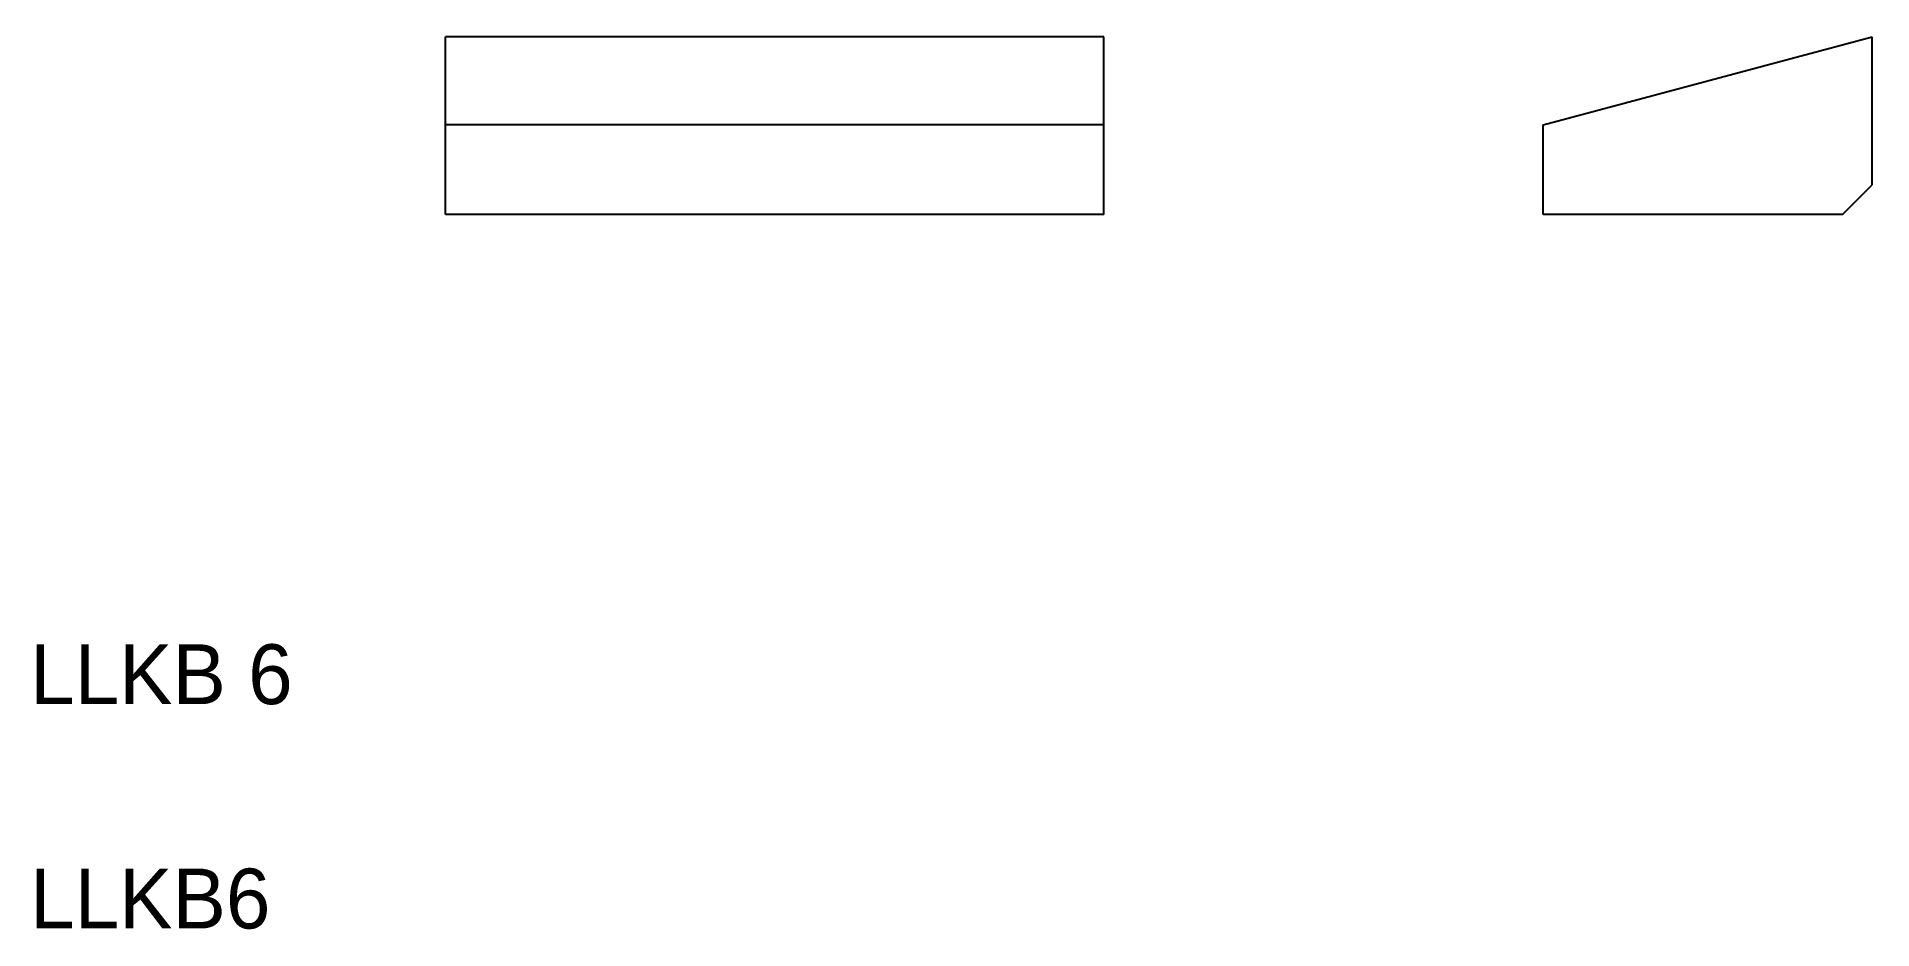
# Model space of a CAD drawing. Extents: x 22 to 83.4, y 17.8 to 47.7.
import ezdxf

# ---------------------------------------------------------------- set-up
doc = ezdxf.new("R2010")
doc.units = 0
doc.layers.get('0').update_dxf_attribs({"linetype": 'CONTINUOUS'})

msp = doc.modelspace()

# ---------------------------------------------------------------- linework, layer by layer
at = {"color": 7, "linetype": 'CONTINUOUS'}
for p, q in [((57.696, 47.689), (35.696, 47.689)), ((35.696, 41.741), (35.696, 47.689)), ((57.696, 41.741), (57.696, 47.689)), ((72.371, 44.741), (83.371, 47.689)), ((83.371, 42.741), (83.371, 47.689)), ((57.696, 44.741), (35.696, 44.741)), ((72.371, 41.741), (72.371, 44.741)), ((82.371, 41.741), (83.371, 42.741)), ((57.696, 41.741), (35.696, 41.741)), ((82.371, 41.741), (72.371, 41.741))]:
    msp.add_line(p, q, dxfattribs=at)

# ---------------------------------------------------------------- texts
for s, p in [('LLKB 6', (21.812, 25.374)), ('LLKB6', (21.812, 17.874))]:
    msp.add_text(s, height=2, dxfattribs=at).set_placement(p)

doc.saveas('drawing.dxf')
